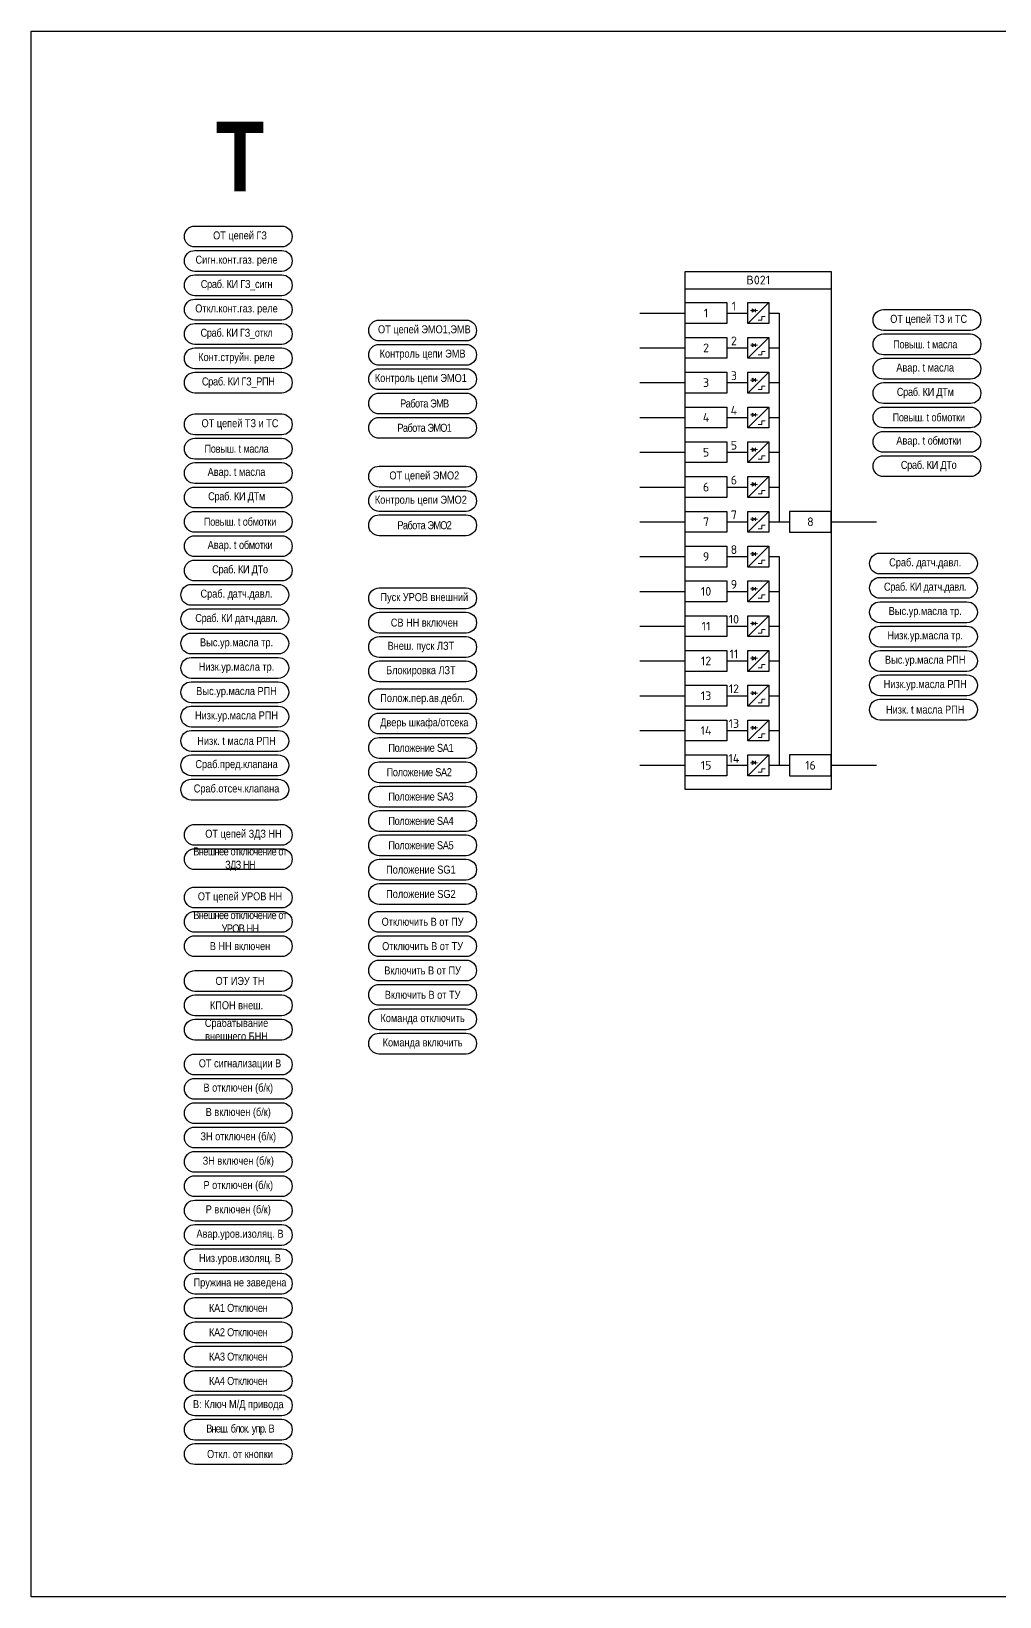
# Model space of a CAD drawing. Header units: millimetres. Extents: x 1413 to 4909, y -558 to 1412.
# Drawn here: x 2745 to 3023.4, y 961 to 1411 of the extents above; entities that cross this region are included whole.
import ezdxf
from ezdxf.enums import TextEntityAlignment as Align

# ---------------------------------------------------------------- set-up
doc = ezdxf.new("R2010")
doc.units = ezdxf.units.MM
doc.layers.add('_ОРЗ_0.3', color=7, linetype='Continuous', lineweight=30)
doc.layers.add('TEXT', color=7, linetype='Continuous', lineweight=25)
doc.layers.add('Основная', color=7, linetype='Continuous')
doc.styles.add('2.5_Gost_RD', font='ARIALN.TTF', dxfattribs={"height": 2.5})
doc.styles.add('2.5_ISOCPEUR', font='isocpeur.ttf', dxfattribs={"width": 0.9, "height": 2.5})
doc.styles.add('2.5_ISOCPEUR_1', font='isocpeur.ttf', dxfattribs={"height": 2.5})

# ---------------------------------------------------------------- blocks, each defined once
blk = doc.blocks.new('*U42')
at = {"layer": 'Основная', "color": 0}
for p, q in [((0, 0), (2, 0)), ((2, 0), (40, 0)), ((40, 0), (42, 0))]:
    blk.add_line(p, q, dxfattribs=at)
blk = doc.blocks.new('*U74')
at = {"lineweight": 13, "ltscale": 0.25}
blk.add_line((20.25, 1.25), (20.25, 0.25), dxfattribs=at)
for points in [[(0, 3), (12, 3), (12, -3), (0, -3)], [(18, 3), (24, 3), (24, -3), (18, -3)]]:
    blk.add_lwpolyline(points, close=True)
blk.add_lwpolyline([(20.25, 0.75), (19.25, 1.25), (19.25, 0.25), (20.25, 0.75)], dxfattribs=at)
at = {"lineweight": 13, "flags": 128}
for points in [[(19.5, 1.5, 0, 0, 0), (19.5, 2, 0.25, 0, 0), (19.5, 2.5, 0, 0, 0)], [(20, 1.5, 0, 0, 0), (20, 2, 0.25, 0, 0), (20, 2.5, 0, 0, 0)]]:
    blk.add_lwpolyline(points, format="xyseb", dxfattribs=at)
at = {"layer": 'Основная', "color": 0}
blk.add_line((12, 0), (18, 0), dxfattribs=at)
at = {"layer": 'Основная', "ltscale": 0.25}
blk.add_line((24, 3), (18, -3), dxfattribs=at)
at = {"layer": 'Основная', "color": 0, "lineweight": 13}
blk.add_line((18.75, 0.75), (20.75, 0.75), dxfattribs=at)
for p, q in [((21, -2), (22, -2)), ((22, -1), (23, -1)), ((22, -2), (22, -1))]:
    blk.add_line(p, q, dxfattribs=at).dxf.unprotected_set("ltscale", 0)
at = {"layer": 'Основная', "style": '2.5_ISOCPEUR'}
for tag, p in [('ОУ', (3, 6)), ('В', (6, 0)), ('K', (14, 2))]:
    blk.add_attdef(tag, text='', height=2.5, dxfattribs=at).set_placement(p, align=Align.MIDDLE_CENTER)
blk = doc.blocks.new('*U64')
blk.add_lwpolyline([(0, 3), (-12, 3), (-12, -3), (0, -3)], close=True)
at = {"layer": 'Основная', "style": '2.5_ISOCPEUR'}
for tag, p in [('ОУ', (-7, 10)), ('В', (-6, 0))]:
    blk.add_attdef(tag, text='', height=2.5, dxfattribs=at).set_placement(p, align=Align.MIDDLE_CENTER)

msp = doc.modelspace()

# ---------------------------------------------------------------- linework, layer by layer
at = {"ltscale": 100}
for p, q in [((2960, 1330), (2960, 1270)), ((2960, 1260), (2960, 1200))]:
    msp.add_line(p, q, dxfattribs=at)
at = {"color": 2, "ltscale": 100}
msp.add_lwpolyline([(2745, 1411), (3821, 1411), (3821, 961), (2745, 961)], close=True, dxfattribs=at)
for points in [[(2792, 1349, -1), (2792, 1355), (2817, 1355, -1), (2817, 1349)], [(2792, 1342, -1), (2792, 1348), (2817, 1348, -1), (2817, 1342)], [(2792, 1335, -1), (2792, 1341), (2817, 1341, -1), (2817, 1335)], [(2792, 1328, -1), (2792, 1334), (2817, 1334, -1), (2817, 1328)], [(2792, 1321, -1), (2792, 1327), (2817, 1327, -1), (2817, 1321)], [(2792, 1314, -1), (2792, 1320), (2817, 1320, -1), (2817, 1314)], [(2792, 1307, -1), (2792, 1313), (2817, 1313, -1), (2817, 1307)]]:
    msp.add_lwpolyline(points, format="xyb", close=True, dxfattribs=at)
at = {"color": 30, "ltscale": 100, "true_color": 0xf26722}
for points in [[(2845, 1322, -1), (2845, 1328), (2870, 1328, -1), (2870, 1322)], [(2845, 1315, -1), (2845, 1321), (2870, 1321, -1), (2870, 1315)], [(2845, 1308, -1), (2845, 1314), (2870, 1314, -1), (2870, 1308)], [(2845, 1301, -1), (2845, 1307), (2870, 1307, -1), (2870, 1301)], [(2845, 1294, -1), (2845, 1300), (2870, 1300, -1), (2870, 1294)]]:
    msp.add_lwpolyline(points, format="xyb", close=True, dxfattribs=at)
at = {"ltscale": 100}
for points in [[(2920, 1330), (2933, 1330)], [(2957, 1330), (2960, 1330)], [(2920, 1320), (2933, 1320)], [(2957, 1320), (2960, 1320)], [(2920, 1310), (2933, 1310)], [(2957, 1310), (2960, 1310)], [(2920, 1300), (2933, 1300)], [(2957, 1300), (2960, 1300)], [(2920, 1290), (2933, 1290)], [(2957, 1290), (2960, 1290)], [(2920, 1280), (2933, 1280)], [(2957, 1280), (2960, 1280)], [(2920, 1270), (2933, 1270)], [(2957, 1270), (2963, 1270)], [(2975, 1270), (2988, 1270)], [(2920, 1260), (2933, 1260)], [(2957, 1260), (2960, 1260)], [(2920, 1250), (2933, 1250)], [(2957, 1250), (2960, 1250)], [(2920, 1240), (2933, 1240)], [(2957, 1240), (2960, 1240)], [(2920, 1230), (2933, 1230)], [(2957, 1230), (2960, 1230)], [(2920, 1220), (2933, 1220)], [(2957, 1220), (2960, 1220)], [(2920, 1210), (2933, 1210)], [(2957, 1210), (2960, 1210)], [(2920, 1200), (2933, 1200)], [(2957, 1200), (2960, 1200)], [(2957, 1200), (2963, 1200)], [(2975, 1200), (2988, 1200)]]:
    msp.add_lwpolyline(points, dxfattribs=at)
at = {"color": 1, "ltscale": 100}
for points in [[(2990, 1325, -1), (2990, 1331), (3015, 1331, -1), (3015, 1325)], [(2990, 1318, -1), (2990, 1324), (3015, 1324, -1), (3015, 1318)], [(2990, 1311, -1), (2990, 1317), (3015, 1317, -1), (3015, 1311)], [(2990, 1304, -1), (2990, 1310), (3015, 1310, -1), (3015, 1304)], [(2792, 1295, -1), (2792, 1301), (2817, 1301, -1), (2817, 1295)], [(2990, 1297, -1), (2990, 1303), (3015, 1303, -1), (3015, 1297)], [(2990, 1290, -1), (2990, 1296), (3015, 1296, -1), (3015, 1290)], [(2792, 1288, -1), (2792, 1294), (2817, 1294, -1), (2817, 1288)], [(2792, 1281, -1), (2792, 1287), (2817, 1287, -1), (2817, 1281)], [(2990, 1283, -1), (2990, 1289), (3015, 1289, -1), (3015, 1283)], [(2792, 1274, -1), (2792, 1280), (2817, 1280, -1), (2817, 1274)], [(2792, 1267, -1), (2792, 1273), (2817, 1273, -1), (2817, 1267)], [(2792, 1260, -1), (2792, 1266), (2817, 1266, -1), (2817, 1260)], [(2989, 1255, -1), (2989, 1261), (3014, 1261, -1), (3014, 1255)], [(2792, 1253, -1), (2792, 1259), (2817, 1259, -1), (2817, 1253)], [(2791, 1246, -1), (2791, 1252), (2816, 1252, -1), (2816, 1246)], [(2989, 1248, -1), (2989, 1254), (3014, 1254, -1), (3014, 1248)], [(2989, 1241, -1), (2989, 1247), (3014, 1247, -1), (3014, 1241)], [(2791, 1239, -1), (2791, 1245), (2816, 1245, -1), (2816, 1239)], [(2791, 1232, -1), (2791, 1238), (2816, 1238, -1), (2816, 1232)], [(2989, 1234, -1), (2989, 1240), (3014, 1240, -1), (3014, 1234)], [(2989, 1227, -1), (2989, 1233), (3014, 1233, -1), (3014, 1227)], [(2791, 1225, -1), (2791, 1231), (2816, 1231, -1), (2816, 1225)], [(2791, 1218, -1), (2791, 1224), (2816, 1224, -1), (2816, 1218)], [(2989, 1220, -1), (2989, 1226), (3014, 1226, -1), (3014, 1220)], [(2791, 1211, -1), (2791, 1217), (2816, 1217, -1), (2816, 1211)], [(2989, 1213, -1), (2989, 1219), (3014, 1219, -1), (3014, 1213)], [(2791, 1204, -1), (2791, 1210), (2816, 1210, -1), (2816, 1204)], [(2791, 1197, -1), (2791, 1203), (2816, 1203, -1), (2816, 1197)], [(2791, 1190, -1), (2791, 1196), (2816, 1196, -1), (2816, 1190)], [(2791, 1190, -1), (2791, 1196), (2816, 1196, -1), (2816, 1190)]]:
    msp.add_lwpolyline(points, format="xyb", close=True, dxfattribs=at)
at = {"color": 85, "ltscale": 100, "true_color": 0x58ba48}
for points in [[(2845, 1280, -1), (2845, 1286), (2870, 1286, -1), (2870, 1280)], [(2845, 1273, -1), (2845, 1279), (2870, 1279, -1), (2870, 1273)], [(2845, 1266, -1), (2845, 1272), (2870, 1272, -1), (2870, 1266)]]:
    msp.add_lwpolyline(points, format="xyb", close=True, dxfattribs=at)
at = {"ltscale": 100}
for points in [[(2845, 1245, -1), (2845, 1251), (2870, 1251, -1), (2870, 1245)], [(2845, 1238, -1), (2845, 1244), (2870, 1244, -1), (2870, 1238)], [(2845, 1231, -1), (2845, 1237), (2870, 1237, -1), (2870, 1231)], [(2845, 1224, -1), (2845, 1230), (2870, 1230, -1), (2870, 1224)], [(2845, 1216, -1), (2845, 1222), (2870, 1222, -1), (2870, 1216)], [(2845, 1209, -1), (2845, 1215), (2870, 1215, -1), (2870, 1209)], [(2845, 1202, -1), (2845, 1208), (2870, 1208, -1), (2870, 1202)], [(2845, 1195, -1), (2845, 1201), (2870, 1201, -1), (2870, 1195)], [(2845, 1188, -1), (2845, 1194), (2870, 1194, -1), (2870, 1188)], [(2845, 1181, -1), (2845, 1187), (2870, 1187, -1), (2870, 1181)], [(2845, 1174, -1), (2845, 1180), (2870, 1180, -1), (2870, 1174)], [(2845, 1167, -1), (2845, 1173), (2870, 1173, -1), (2870, 1167)], [(2845, 1160, -1), (2845, 1166), (2870, 1166, -1), (2870, 1160)], [(2845, 1152, -1), (2845, 1158), (2870, 1158, -1), (2870, 1152)], [(2845, 1145, -1), (2845, 1151), (2870, 1151, -1), (2870, 1145)], [(2845, 1138, -1), (2845, 1144), (2870, 1144, -1), (2870, 1138)], [(2845, 1131, -1), (2845, 1137), (2870, 1137, -1), (2870, 1131)], [(2845, 1124, -1), (2845, 1130), (2870, 1130, -1), (2870, 1124)], [(2845, 1117, -1), (2845, 1123), (2870, 1123, -1), (2870, 1117)]]:
    msp.add_lwpolyline(points, format="xyb", close=True, dxfattribs=at)
at = {"color": 3, "ltscale": 100}
for points in [[(2792, 1177, -1), (2792, 1183), (2817, 1183, -1), (2817, 1177)], [(2792, 1170, -1), (2792, 1176), (2817, 1176, -1), (2817, 1170)]]:
    msp.add_lwpolyline(points, format="xyb", close=True, dxfattribs=at)
at = {"color": 4, "ltscale": 100}
for points in [[(2792, 1159, -1), (2792, 1165), (2817, 1165, -1), (2817, 1159)], [(2792, 1152, -1), (2792, 1158), (2817, 1158, -1), (2817, 1152)], [(2792, 1145, -1), (2792, 1151), (2817, 1151, -1), (2817, 1145)]]:
    msp.add_lwpolyline(points, format="xyb", close=True, dxfattribs=at)
at = {"color": 5, "ltscale": 100}
for points in [[(2792, 1135, -1), (2792, 1141), (2817, 1141, -1), (2817, 1135)], [(2792, 1128, -1), (2792, 1134), (2817, 1134, -1), (2817, 1128)], [(2792, 1121, -1), (2792, 1127), (2817, 1127, -1), (2817, 1121)]]:
    msp.add_lwpolyline(points, format="xyb", close=True, dxfattribs=at)
at = {"color": 6, "ltscale": 100}
for points in [[(2792, 1111, -1), (2792, 1117), (2817, 1117, -1), (2817, 1111)], [(2792, 1104, -1), (2792, 1110), (2817, 1110, -1), (2817, 1104)], [(2792, 1097, -1), (2792, 1103), (2817, 1103, -1), (2817, 1097)], [(2792, 1090, -1), (2792, 1096), (2817, 1096, -1), (2817, 1090)], [(2792, 1083, -1), (2792, 1089), (2817, 1089, -1), (2817, 1083)], [(2792, 1076, -1), (2792, 1082), (2817, 1082, -1), (2817, 1076)], [(2792, 1069, -1), (2792, 1075), (2817, 1075, -1), (2817, 1069)], [(2792, 1062, -1), (2792, 1068), (2817, 1068, -1), (2817, 1062)], [(2792, 1055, -1), (2792, 1061), (2817, 1061, -1), (2817, 1055)], [(2792, 1048, -1), (2792, 1054), (2817, 1054, -1), (2817, 1048)], [(2792, 1041, -1), (2792, 1047), (2817, 1047, -1), (2817, 1041)], [(2792, 1034, -1), (2792, 1040), (2817, 1040, -1), (2817, 1034)], [(2792, 1027, -1), (2792, 1033), (2817, 1033, -1), (2817, 1027)], [(2792, 1020, -1), (2792, 1026), (2817, 1026, -1), (2817, 1020)], [(2792, 1013, -1), (2792, 1019), (2817, 1019, -1), (2817, 1013)], [(2792, 1006, -1), (2792, 1012), (2817, 1012, -1), (2817, 1006)], [(2792, 999, -1), (2792, 1005), (2817, 1005, -1), (2817, 999)]]:
    msp.add_lwpolyline(points, format="xyb", close=True, dxfattribs=at)
at = {"layer": '_ОРЗ_0.3', "ltscale": 100}
msp.add_lwpolyline([(2933, 1342), (2975, 1342), (2975, 1193), (2933, 1193)], close=True, dxfattribs=at)

# ---------------------------------------------------------------- block references
at = {"ltscale": 0.25}
msp.add_blockref('*U42', (2933, 1337), dxfattribs=at)
at = {"layer": '_ОРЗ_0.3', "ltscale": 0.25}
ref = msp.add_blockref('*U74', (2933, 1330), dxfattribs=at)
ref.add_attrib('В', '1', dxfattribs={"layer": 'Основная', "height": 2.5, "style": '2.5_ISOCPEUR'}).set_placement((2939, 1330), align=Align.MIDDLE_CENTER)
ref.add_attrib('K', '1', dxfattribs={"layer": 'Основная', "height": 2.5, "style": '2.5_ISOCPEUR'}).set_placement((2947, 1332), align=Align.MIDDLE_CENTER)
ref = msp.add_blockref('*U74', (2933, 1320), dxfattribs=at)
ref.add_attrib('В', '2', dxfattribs={"layer": 'Основная', "height": 2.5, "style": '2.5_ISOCPEUR'}).set_placement((2939, 1320), align=Align.MIDDLE_CENTER)
ref.add_attrib('K', '2', dxfattribs={"layer": 'Основная', "height": 2.5, "style": '2.5_ISOCPEUR'}).set_placement((2947, 1322), align=Align.MIDDLE_CENTER)
ref = msp.add_blockref('*U74', (2933, 1310), dxfattribs=at)
ref.add_attrib('В', '3', dxfattribs={"layer": 'Основная', "height": 2.5, "style": '2.5_ISOCPEUR'}).set_placement((2939, 1310), align=Align.MIDDLE_CENTER)
ref.add_attrib('K', '3', dxfattribs={"layer": 'Основная', "height": 2.5, "style": '2.5_ISOCPEUR'}).set_placement((2947, 1312), align=Align.MIDDLE_CENTER)
ref = msp.add_blockref('*U74', (2933, 1300), dxfattribs=at)
ref.add_attrib('В', '4', dxfattribs={"layer": 'Основная', "height": 2.5, "style": '2.5_ISOCPEUR'}).set_placement((2939, 1300), align=Align.MIDDLE_CENTER)
ref.add_attrib('K', '4', dxfattribs={"layer": 'Основная', "height": 2.5, "style": '2.5_ISOCPEUR'}).set_placement((2947, 1302), align=Align.MIDDLE_CENTER)
ref = msp.add_blockref('*U74', (2933, 1290), dxfattribs=at)
ref.add_attrib('В', '5', dxfattribs={"layer": 'Основная', "height": 2.5, "style": '2.5_ISOCPEUR'}).set_placement((2939, 1290), align=Align.MIDDLE_CENTER)
ref.add_attrib('K', '5', dxfattribs={"layer": 'Основная', "height": 2.5, "style": '2.5_ISOCPEUR'}).set_placement((2947, 1292), align=Align.MIDDLE_CENTER)
ref = msp.add_blockref('*U74', (2933, 1280), dxfattribs=at)
ref.add_attrib('В', '6', dxfattribs={"layer": 'Основная', "height": 2.5, "style": '2.5_ISOCPEUR'}).set_placement((2939, 1280), align=Align.MIDDLE_CENTER)
ref.add_attrib('K', '6', dxfattribs={"layer": 'Основная', "height": 2.5, "style": '2.5_ISOCPEUR'}).set_placement((2947, 1282), align=Align.MIDDLE_CENTER)
ref = msp.add_blockref('*U74', (2933, 1270), dxfattribs=at)
ref.add_attrib('В', '7', dxfattribs={"layer": 'Основная', "height": 2.5, "style": '2.5_ISOCPEUR'}).set_placement((2939, 1270), align=Align.MIDDLE_CENTER)
ref.add_attrib('K', '7', dxfattribs={"layer": 'Основная', "height": 2.5, "style": '2.5_ISOCPEUR'}).set_placement((2947, 1272), align=Align.MIDDLE_CENTER)
ref = msp.add_blockref('*U64', (2975, 1270), dxfattribs=at)
ref.add_attrib('В', '8', dxfattribs={"layer": 'Основная', "height": 2.5, "style": '2.5_ISOCPEUR'}).set_placement((2969, 1270), align=Align.MIDDLE_CENTER)
ref = msp.add_blockref('*U74', (2933, 1260), dxfattribs=at)
ref.add_attrib('В', '9', dxfattribs={"layer": 'Основная', "height": 2.5, "style": '2.5_ISOCPEUR'}).set_placement((2939, 1260), align=Align.MIDDLE_CENTER)
ref.add_attrib('K', '8', dxfattribs={"layer": 'Основная', "height": 2.5, "style": '2.5_ISOCPEUR'}).set_placement((2947, 1262), align=Align.MIDDLE_CENTER)
ref = msp.add_blockref('*U74', (2933, 1250), dxfattribs=at)
ref.add_attrib('В', '10', dxfattribs={"layer": 'Основная', "height": 2.5, "style": '2.5_ISOCPEUR'}).set_placement((2939, 1250), align=Align.MIDDLE_CENTER)
ref.add_attrib('K', '9', dxfattribs={"layer": 'Основная', "height": 2.5, "style": '2.5_ISOCPEUR'}).set_placement((2947, 1252), align=Align.MIDDLE_CENTER)
ref = msp.add_blockref('*U74', (2933, 1240), dxfattribs=at)
ref.add_attrib('В', '11', dxfattribs={"layer": 'Основная', "height": 2.5, "style": '2.5_ISOCPEUR'}).set_placement((2939, 1240), align=Align.MIDDLE_CENTER)
ref.add_attrib('K', '10', dxfattribs={"layer": 'Основная', "height": 2.5, "style": '2.5_ISOCPEUR'}).set_placement((2947, 1242), align=Align.MIDDLE_CENTER)
ref = msp.add_blockref('*U74', (2933, 1230), dxfattribs=at)
ref.add_attrib('В', '12', dxfattribs={"layer": 'Основная', "height": 2.5, "style": '2.5_ISOCPEUR'}).set_placement((2939, 1230), align=Align.MIDDLE_CENTER)
ref.add_attrib('K', '11', dxfattribs={"layer": 'Основная', "height": 2.5, "style": '2.5_ISOCPEUR'}).set_placement((2947, 1232), align=Align.MIDDLE_CENTER)
ref = msp.add_blockref('*U74', (2933, 1220), dxfattribs=at)
ref.add_attrib('В', '13', dxfattribs={"layer": 'Основная', "height": 2.5, "style": '2.5_ISOCPEUR'}).set_placement((2939, 1220), align=Align.MIDDLE_CENTER)
ref.add_attrib('K', '12', dxfattribs={"layer": 'Основная', "height": 2.5, "style": '2.5_ISOCPEUR'}).set_placement((2947, 1222), align=Align.MIDDLE_CENTER)
ref = msp.add_blockref('*U74', (2933, 1210), dxfattribs=at)
ref.add_attrib('В', '14', dxfattribs={"layer": 'Основная', "height": 2.5, "style": '2.5_ISOCPEUR'}).set_placement((2939, 1210), align=Align.MIDDLE_CENTER)
ref.add_attrib('K', '13', dxfattribs={"layer": 'Основная', "height": 2.5, "style": '2.5_ISOCPEUR'}).set_placement((2947, 1212), align=Align.MIDDLE_CENTER)
ref = msp.add_blockref('*U74', (2933, 1200), dxfattribs=at)
ref.add_attrib('В', '15', dxfattribs={"layer": 'Основная', "height": 2.5, "style": '2.5_ISOCPEUR'}).set_placement((2939, 1200), align=Align.MIDDLE_CENTER)
ref.add_attrib('K', '14', dxfattribs={"layer": 'Основная', "height": 2.5, "style": '2.5_ISOCPEUR'}).set_placement((2947, 1202), align=Align.MIDDLE_CENTER)
ref = msp.add_blockref('*U64', (2975, 1200), dxfattribs=at)
ref.add_attrib('В', '16', dxfattribs={"layer": 'Основная', "height": 2.5, "style": '2.5_ISOCPEUR'}).set_placement((2969, 1200), align=Align.MIDDLE_CENTER)

# ---------------------------------------------------------------- texts
at = {"ltscale": 100, "attachment_point": 5, "style": '2.5_Gost_RD'}
for s, insert, char_height, width in [('{\\fArial Narrow|b1|i0|c204|p34;Т}', (2805, 1375), 20, 1350), ('\\A1;Конт.струйн. реле', (2804, 1317), 2.3, 31), ('\\A1;{\\T0.95;Сраб. КИ ГЗ_РПН}', (2804.5, 1310), 2.3, 31), ('Пуск УРОВ внешний', (2858, 1248), 2.3, 31), ('СВ НН включен', (2858, 1241), 2.3, 31), ('\\A1;Выс.ур.масла тр.', (3002, 1244), 2.3, 31), ('\\A1;Низк.ур.масла тр.', (3002, 1237), 2.3, 29.7748), ('\\A1;Выс.ур.масла тр.', (2804, 1235), 2.3, 31), ('\\A1;Низк.ур.масла тр.', (2804, 1228), 2.3, 29.7748), ('\\A1;Выс.ур.масла РПН', (3002, 1230), 2.3, 31), ('\\A1;Низк.ур.масла РПН', (3002, 1223), 2.3, 29.7748), ('\\A1;Выс.ур.масла РПН', (2804, 1221), 2.3, 31), ('Полож.пер.ав.дебл.', (2857.5, 1219), 2.3, 31), ('\\A1;Низк.ур.масла РПН', (2804, 1214), 2.3, 29.7748), ('\\A1;Низк. t масла РПН', (3002, 1216), 2.3, 29.7748), ('\\A1;Низк. t масла РПН', (2804, 1207), 2.3, 29.7748), ('\\A1;Сраб.пред.клапана', (2804, 1200), 2.3, 31), ('\\A1;Сраб.отсеч.клапана', (2804, 1193), 2.3, 31), ('ОТ цепей ЗДЗ НН', (2806, 1180), 2.3, 31), ('{\\T0.9;Внешнее отключение от ЗДЗ НН}', (2805, 1173), 2.3, 31), ('ОТ цепей УРОВ НН', (2805, 1162), 2.3, 31), ('{\\T0.9;Внешнее отключение от УРОВ НН}', (2805, 1155), 2.3, 31), ('В НН включен', (2805, 1148), 2.3, 28), ('ОТ ИЭУ ТН', (2805, 1138), 2.3, 31), ('КПОН внеш.', (2804, 1131), 2.3, 31), ('Срабатывание внешнего БНН', (2804, 1124), 2.3, 30.2779), ('Команда отключить', (2857.5, 1127), 2.3, 31), ('Команда включить', (2857.5, 1120), 2.3, 31), ('ЗН отключен (б/к)', (2804.5, 1093), 2.3, 31), ('ЗН включен (б/к)', (2804.5, 1086), 2.3, 31), ('Р отключен (б/к)', (2804.5, 1079), 2.3, 31), ('Р включен (б/к)', (2804.5, 1072), 2.3, 31)]:
    msp.add_mtext(s, dxfattribs=dict(at, insert=insert, char_height=char_height, width=width))
at = {"ltscale": 0.25, "insert": (2954, 1339.5), "char_height": 2.5, "width": 42, "attachment_point": 5, "style": '2.5_ISOCPEUR_1'}
msp.add_mtext('B021', dxfattribs=at)
at = {"color": 6, "ltscale": 100, "insert": (2805, 1114), "char_height": 2.3, "width": 31, "attachment_point": 5, "style": '2.5_Gost_RD'}
msp.add_mtext('ОТ сигнализации В', dxfattribs=at)
at = {"layer": 'TEXT', "ltscale": 100, "char_height": 2.3, "attachment_point": 5, "style": '2.5_Gost_RD'}
for s, insert, width in [('ОТ цепей ГЗ', (2805, 1352), 31), ('\\A1;Сигн.конт.газ. реле', (2804, 1345), 31), ('\\A1;{\\T0.95;Сраб. КИ ГЗ_сигн}', (2804, 1338), 31), ('\\A1;Откл.конт.газ. реле', (2804, 1331), 31), ('ОТ цепей ТЗ и ТС', (3003, 1328), 31), ('\\A1;{\\T0.95;Сраб. КИ ГЗ_откл}', (2804, 1324), 31), ('ОТ цепей ЭМО1,ЭМВ', (2858, 1325), 31), ('Контроль цепи ЭМВ', (2857.5, 1318), 28), ('\\A1;{\\T0.95;Повыш. t масла }', (3002, 1321), 31), ('\\A1;Авар. t масла', (3002, 1314), 31), ('Контроль цепи ЭМО1', (2857, 1311), 28), ('{\\T0.9;Работа ЭМВ}', (2858, 1304), 31), ('\\A1;{\\T0.95;Сраб. КИ ДТм}', (3002, 1307), 31), ('\\A1;{\\T0.95;Повыш. t обмотки}', (3003, 1300), 31), ('ОТ цепей ТЗ и ТС', (2805, 1298), 31), ('{\\T0.9;Работа ЭМО1}', (2858, 1297), 31), ('\\A1;{\\T0.95;Повыш. t масла }', (2804, 1291), 31), ('\\A1;Авар. t {\\T0.95;обмотки}', (3003, 1293), 31), ('\\A1;{\\T0.95;Сраб. КИ ДТо}', (3003, 1286), 31), ('\\A1;Авар. t масла', (2804, 1284), 31), ('ОТ цепей ЭМО2', (2858, 1283), 31), ('\\A1;{\\T0.95;Сраб. КИ ДТм}', (2804, 1277), 31), ('Контроль цепи ЭМО2', (2857, 1276), 28), ('\\A1;{\\T0.95;Повыш. t обмотки}', (2805, 1270), 31), ('{\\T0.9;Работа ЭМО2}', (2858, 1269), 31), ('\\A1;Авар. t {\\T0.95;обмотки}', (2805, 1263), 31), ('\\A1;{\\T0.95;Сраб. КИ ДТо}', (2805, 1256), 31), ('\\A1;Сраб. {\\T0.95;д}атч.давл.', (3002, 1258), 31), ('\\A1;{\\T0.95;Сраб. КИ датч.давл.}', (3002, 1251), 31), ('\\A1;Сраб. {\\T0.95;д}атч.давл.', (2804, 1249), 31), ('\\A1;{\\T0.95;Сраб. КИ датч.давл.}', (2804, 1242), 31), ('\\A1;Внеш. пуск ЛЗТ', (2857, 1234), 31), ('\\A1;Блокировка ЛЗТ', (2857, 1227), 31), ('Дверь шкафа/отсека', (2858, 1212), 31), ('{\\T0.95;Положение SA1}', (2857, 1205), 31), ('{\\T0.95;Положение SA2}', (2856.5, 1198), 31), ('{\\T0.95;Положение SA3}', (2857, 1191), 31), ('{\\T0.95;Положение SA4}', (2857, 1184), 31), ('{\\T0.95;Положение SA5}', (2857, 1177), 31), ('Положение SG1', (2857, 1170), 31), ('Положение SG2', (2857, 1163), 31), ('Отключить В от ПУ', (2857.5, 1155), 31), ('Отключить В от ТУ', (2857.5, 1148), 31), ('Включить В от ПУ', (2857.5, 1141), 31), ('Включить В от ТУ', (2857.5, 1134), 31), ('В отключен (б/к)', (2804.5, 1107), 31), ('В включен (б/к)', (2804.5, 1100), 31), ('Авар.уров.изоляц. В', (2805, 1065), 31), ('Низ.уров.изоляц. В', (2805, 1058), 31), ('Пружина не заведена', (2805, 1051), 28), ('{\\T0.95;КА1 Отключен}', (2804.5, 1044), 31), ('{\\T0.95;КА2 Отключен}', (2804.5, 1037), 31), ('{\\T0.95;КА3 Отключен}', (2804.5, 1030), 31), ('{\\T0.95;КА4 Отключен}', (2804.5, 1023), 31), ('В: Ключ М/Д привода', (2804.5, 1016), 31), ('{\\T0.85;Внеш. блок. упр. В}', (2805, 1009), 31), ('Откл. от кнопки', (2805, 1002), 31)]:
    msp.add_mtext(s, dxfattribs=dict(at, insert=insert, width=width))

doc.saveas('drawing.dxf')
